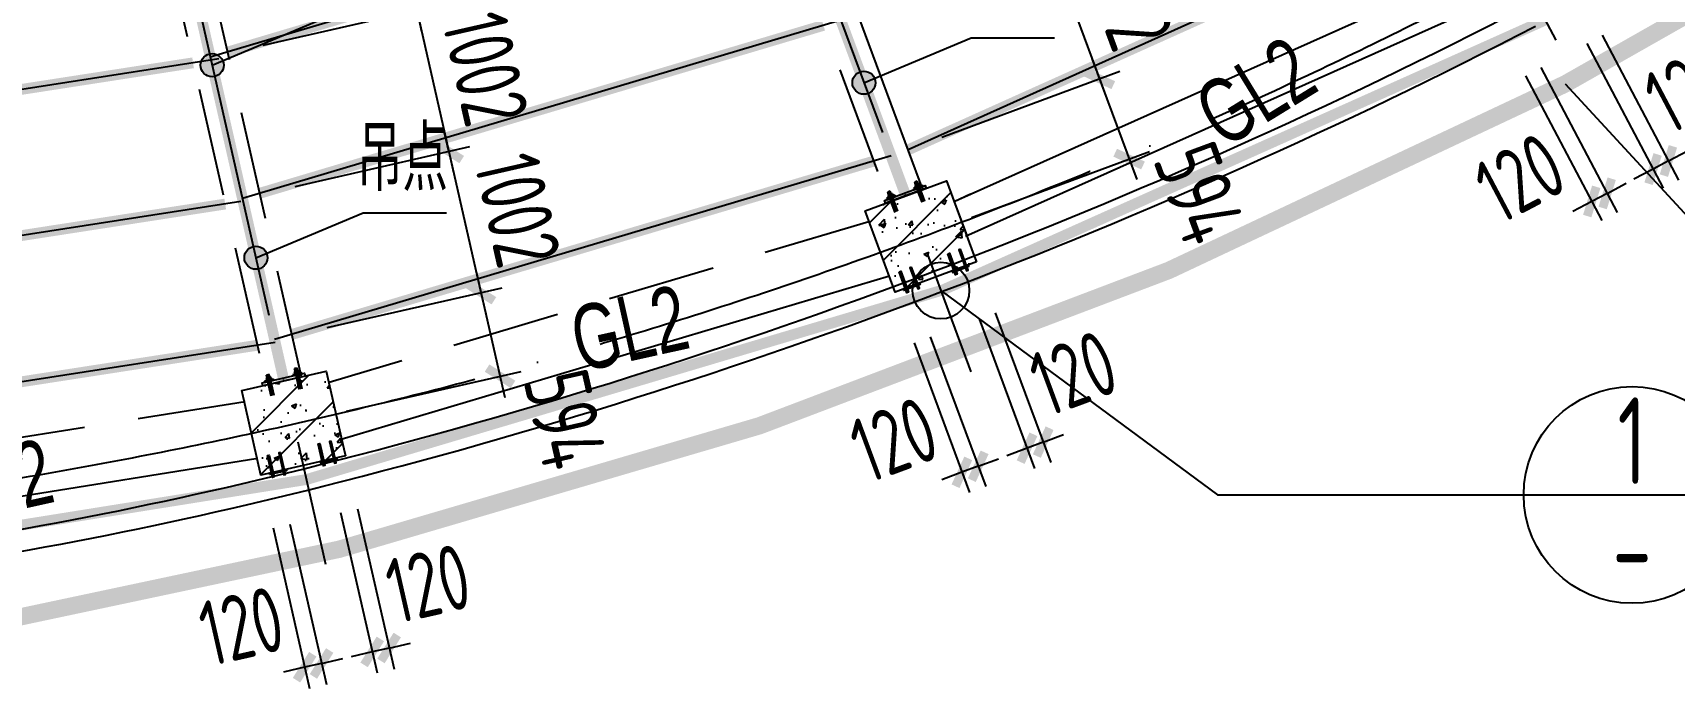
# Model space of a CAD drawing. Extents: x -803796 to -501762, y -1479216 to -846035.
# Drawn here: x -572644 to -561276, y -958901 to -954330 of the extents above; entities that cross this region are included whole.
import ezdxf
from ezdxf.enums import TextEntityAlignment as Align

# ---------------------------------------------------------------- set-up
doc = ezdxf.new("R2010")
doc.units = 0
doc.header["$LTSCALE"] = 1500
for name, pattern in [('5102-12$0$5102-12$0$5102-12$0$DASH', [0.35, 0.25, -0.1]), ('CENTER', [2, 1.25, -0.25, 0.25, -0.25]), ('HIDDEN2', [0.1875, 0.125, -0.0625]), ('XREF-GRID-04区$0$ACAD_ISO04W100', [30, 24, -3, 0, -3])]:
    doc.linetypes.add(name, pattern=pattern)
doc.layers.get('0').update_dxf_attribs({"linetype": 'CONTINUOUS'})
doc.layers.get('Defpoints').update_dxf_attribs({"linetype": 'CONTINUOUS'})
for name, color, linetype in [('AR-INT DECO', 140, 'CONTINUOUS'), ('C18', 4, 'CENTER'), ('COLUMN', 1, 'CONTINUOUS'), ('DIM', 3, 'CONTINUOUS'), ('HATCH', 254, 'CONTINUOUS'), ('L18', 6, 'CONTINUOUS'), ('L25', 7, 'CONTINUOUS'), ('P-WALL-NEW', 4, 'CONTINUOUS'), ('STPM_SBEAM_THICK', 2, 'CONTINUOUS'), ('struc', 161, 'CONTINUOUS'), ('STRUC-1', 221, 'CONTINUOUS'), ('TEXT', 7, 'CONTINUOUS'), ('THIN', 7, 'CONTINUOUS'), ('XREF-GRID-04区$0$A-DOTE', 14, 'XREF-GRID-04区$0$ACAD_ISO04W100')]:
    doc.layers.add(name, color=color, linetype=linetype)
doc.styles.add('TSSD_Dimension', font='Tssdeng.shx', dxfattribs={"width": 0.7, "bigfont": 'hztxt.shx'})
doc.styles.add('TSSD_Label', font='tj03-romans1.shx', dxfattribs={"width": 0.7, "bigfont": 'hztxt.shx'})
doc.styles.add('TSSD_Num', font='tssdeng.shx', dxfattribs={"width": 0.7, "bigfont": 'hztxt.shx'})
doc.dimstyles.new('TSSD_150_150', dxfattribs={"dimtxt": 450, "dimasz": 150, "dimexe": 150, "dimexo": 375, "dimgap": 150, "dimtad": 1, "dimdec": 0, "dimzin": 0, "dimdsep": 46, "dimtxsty": 'TSSD_Dimension', "dimblk": 'ARCHTICK', "dimblk1": 'ARCHTICK', "dimblk2": 'ARCHTICK', "dimcen": 0, "dimdle": 150, "dimclrt": 7, "dimadec": 0, "dimazin": 0, "dimtfac": 1, "dimtdec": 0, "dimtix": 1, "dimtmove": 2, "dimatfit": 3, "dimfxl": 1, "dimtolj": 1, "dimtzin": 0, "dimarcsym": 0})
pattern_1 = [(50, (-424851.2, -1081287.44), (358.6301, -31.37607), [37.5, -412.5]), (355, (-424851.2, -1081287.44), (-69.3757, 376.0961), [30, -330]), (100.4514, (-424821.3, -1081290.05), (289.2547, 344.7198), [31.8701, -350.57106]), (46.1842, (-424851.2, -1081187.44), (533.6205, -82.7595), [56.25, -618.75]), (96.6356, (-424806.7, -1081194.33), (467.3314, 487.059), [47.8051, -525.8565]), (351.1842, (-424851.2, -1081187.44), (467.331, 487.0593), [45, -495]), (21, (-424801.2, -1081212.44), (298.45353, -201.30945), [37.5, -412.5]), (326, (-424801.2, -1081212.44), (121.6577, 362.575), [30, -330]), (71.4514, (-424776.32, -1081229.2), (420.1113, 161.26525), [31.8701, -350.57106]), (37.5, (-424851.19, -1081287.44), (6.07993, 166.44693), [0, -326, 0, -335, 0, -331.25]), (7.5, (-424851.19, -1081287.44), (131.53477, 197.20586), [0, -191, 0, -318.5, 0, -126.25]), (327.5, (-424962.69, -1081287.44), (266.91122, -11.27744), [0, -125, 0, -390, 0, -517.5]), (317.5, (-425012.7, -1081287.44), (291.59308, 50.0525), [0, -162.5, 0, -259, 0, -367.5]), (45, (-424851.2, -1081287.44), (-176.7767, 176.7767), [])]

# ---------------------------------------------------------------- blocks, each defined once
blk = doc.blocks.new('_ArchTick')
at = {"color": 0, "linetype": 'ByBlock', "const_width": 0.4}
blk.add_lwpolyline([(-0.5, -0.5), (0.5, 0.5)], dxfattribs=at)
blk = doc.blocks.new('*D196')
at = {"layer": 'Defpoints', "color": 0, "transparency": 16777216}
for p in [(-567048, -954243), (-565257, -954648), (-566700, -955182)]:
    blk.add_point(p, dxfattribs=at)
at = {"layer": 'DIM', "color": 0, "lineweight": -2, "transparency": 16777216}
for p, q in [((-565605, -953708), (-565657, -953567)), ((-566696, -954112), (-565464, -953656)), ((-565605, -953708), (-565257, -954648)), ((-566348, -955052), (-565116, -954596)), ((-565257, -954648), (-565205, -954788))]:
    blk.add_line(p, q, dxfattribs=at)
at = {"layer": 'DIM', "color": 0, "lineweight": -2, "transparency": 16777216, "xscale": 150, "yscale": 150, "zscale": 150}
for p, rotation in [((-565605, -953708), 290.3262450781895), ((-565257, -954648), 110.3262450781894)]:
    blk.add_blockref('_ArchTick', p, dxfattribs=dict(at, rotation=rotation))
at = {"layer": 'DIM', "color": 7, "transparency": 16777216, "insert": (-565079, -954048), "char_height": 450, "attachment_point": 5, "rotation": 290.3262, "style": 'TSSD_Dimension'}
blk.add_mtext('\\A1;1002', dxfattribs=at)
blk = doc.blocks.new('*D197')
at = {"layer": 'Defpoints', "color": 0, "transparency": 16777216}
for p in [(-566700, -955182), (-565051, -955204), (-566493, -955739)]:
    blk.add_point(p, dxfattribs=at)
at = {"layer": 'DIM', "color": 0, "lineweight": -2, "transparency": 16777216}
for p, q in [((-565309, -954507), (-564998, -955345)), ((-566348, -955052), (-565116, -954596)), ((-566142, -955609), (-564910, -955152))]:
    blk.add_line(p, q, dxfattribs=at)
at = {"layer": 'DIM', "color": 0, "lineweight": -2, "transparency": 16777216, "xscale": 150, "yscale": 150, "zscale": 150}
for p, rotation in [((-565257, -954648), 110.3262450781894), ((-565051, -955204), 290.3262450781895)]:
    blk.add_blockref('_ArchTick', p, dxfattribs=dict(at, rotation=rotation))
at = {"layer": 'DIM', "color": 7, "transparency": 16777216, "insert": (-564562, -955443), "char_height": 450, "attachment_point": 5, "rotation": 290.3262, "style": 'TSSD_Dimension'}
blk.add_mtext('\\A1;594', dxfattribs=at)
blk = doc.blocks.new('*D202')
at = {"layer": 'Defpoints', "color": 0, "transparency": 16777216}
for p in [(-571637, -953522), (-569985, -954174), (-571414, -954499)]:
    blk.add_point(p, dxfattribs=at)
at = {"layer": 'DIM', "color": 0, "lineweight": -2, "transparency": 16777216}
for p, q in [((-570208, -953196), (-570241, -953050)), ((-571271, -953439), (-570061, -953163)), ((-570208, -953196), (-569985, -954174)), ((-571049, -954416), (-569839, -954140)), ((-569985, -954174), (-569952, -954320))]:
    blk.add_line(p, q, dxfattribs=at)
at = {"layer": 'DIM', "color": 0, "lineweight": -2, "transparency": 16777216, "xscale": 150, "yscale": 150, "zscale": 150}
for p, rotation in [((-570208, -953196), 282.8262450749), ((-569985, -954174), 102.8262450749)]:
    blk.add_blockref('_ArchTick', p, dxfattribs=dict(at, rotation=rotation))
at = {"layer": 'DIM', "color": 7, "transparency": 16777216, "insert": (-569731, -953602), "char_height": 450, "attachment_point": 5, "rotation": 282.8262, "style": 'TSSD_Dimension'}
blk.add_mtext('\\A1;1002', dxfattribs=at)
blk = doc.blocks.new('*D203')
at = {"layer": 'Defpoints', "color": 0, "transparency": 16777216}
for p in [(-571414, -954499), (-569763, -955151), (-571192, -955476)]:
    blk.add_point(p, dxfattribs=at)
at = {"layer": 'DIM', "color": 0, "lineweight": -2, "transparency": 16777216}
for p, q in [((-569985, -954174), (-570018, -954027)), ((-571049, -954416), (-569839, -954140)), ((-569985, -954174), (-569763, -955151)), ((-570826, -955393), (-569616, -955117)), ((-569763, -955151), (-569729, -955297))]:
    blk.add_line(p, q, dxfattribs=at)
at = {"layer": 'DIM', "color": 0, "lineweight": -2, "transparency": 16777216, "xscale": 150, "yscale": 150, "zscale": 150}
for p, rotation in [((-569985, -954174), 282.8262450749), ((-569763, -955151), 102.8262450749)]:
    blk.add_blockref('_ArchTick', p, dxfattribs=dict(at, rotation=rotation))
at = {"layer": 'DIM', "color": 7, "transparency": 16777216, "insert": (-569508, -954579), "char_height": 450, "attachment_point": 5, "rotation": 282.8262, "style": 'TSSD_Dimension'}
blk.add_mtext('\\A1;1002', dxfattribs=at)
blk = doc.blocks.new('*D204')
at = {"layer": 'Defpoints', "color": 0, "transparency": 16777216}
for p in [(-571192, -955476), (-569540, -956128), (-570969, -956453)]:
    blk.add_point(p, dxfattribs=at)
at = {"layer": 'DIM', "color": 0, "lineweight": -2, "transparency": 16777216}
for p, q in [((-569763, -955151), (-569796, -955004)), ((-570826, -955393), (-569616, -955117)), ((-569763, -955151), (-569540, -956128)), ((-570604, -956370), (-569394, -956095)), ((-569540, -956128), (-569507, -956274))]:
    blk.add_line(p, q, dxfattribs=at)
at = {"layer": 'DIM', "color": 0, "lineweight": -2, "transparency": 16777216, "xscale": 150, "yscale": 150, "zscale": 150}
for p, rotation in [((-569763, -955151), 282.8262450749), ((-569540, -956128), 102.8262450749)]:
    blk.add_blockref('_ArchTick', p, dxfattribs=dict(at, rotation=rotation))
at = {"layer": 'DIM', "color": 7, "transparency": 16777216, "insert": (-569286, -955556), "char_height": 450, "attachment_point": 5, "rotation": 282.8262, "style": 'TSSD_Dimension'}
blk.add_mtext('\\A1;1002', dxfattribs=at)
blk = doc.blocks.new('*D205')
at = {"layer": 'Defpoints', "color": 0, "transparency": 16777216}
for p in [(-570969, -956453), (-569408, -956707), (-570838, -957032)]:
    blk.add_point(p, dxfattribs=at)
at = {"layer": 'DIM', "color": 0, "lineweight": -2, "transparency": 16777216}
for p, q in [((-569573, -955982), (-569375, -956853)), ((-570604, -956370), (-569394, -956095)), ((-570472, -956949), (-569262, -956673))]:
    blk.add_line(p, q, dxfattribs=at)
at = {"layer": 'DIM', "color": 0, "lineweight": -2, "transparency": 16777216, "xscale": 150, "yscale": 150, "zscale": 150}
for p, rotation in [((-569540, -956128), 102.8262450749), ((-569408, -956707), 282.8262450749)]:
    blk.add_blockref('_ArchTick', p, dxfattribs=dict(at, rotation=rotation))
at = {"layer": 'DIM', "color": 7, "transparency": 16777216, "insert": (-568955, -957007), "char_height": 450, "attachment_point": 5, "rotation": 282.8262, "style": 'TSSD_Dimension'}
blk.add_mtext('\\A1;594', dxfattribs=at)
blk = doc.blocks.new('gdf')
h = blk.add_hatch(color=4)
edge = h.paths.add_edge_path()
edge.add_arc((75802667.5, 175120681), 80, 0, 360)
at = {"color": 4}
blk.add_circle((75802667.5, 175120681), 80, dxfattribs=at)
blk = doc.blocks.new('ts_idx')
at = {"color": 0, "linetype": 'ByBlock', "lineweight": -2}
blk.add_line((-0.5, 0), (0.5, 0), dxfattribs=at)
blk.add_circle((0, 0), 0.5, dxfattribs=at)
at = {"color": 0, "linetype": 'ByBlock', "lineweight": -2, "style": 'TSSD_Num', "width": 0.7}
for tag, p in [('1', (0, 0.25)), ('A', (0, -0.25))]:
    blk.add_attdef(tag, text='', height=0.4, dxfattribs=at).set_placement(p, align=Align.MIDDLE_CENTER)
blk = doc.blocks.new('LMM12A')
at = {"layer": 'L18'}
for p, q in [((0, 7.8), (0, -7.8)), ((9.8, 10.4), (1, 10.4)), ((9.8, 5.2), (1, 5.2)), ((10.8, 7.8), (10.8, -7.8)), ((9.8, -5.2), (1, -5.2)), ((9.8, -10.4), (1, -10.4))]:
    blk.add_line(p, q, dxfattribs=at)
for centre, radius, start, end in [((3.7, 7.8), 3.74, 136, 224), ((13.4, 0), 13.4, 157.15841, 202.84159), ((7.1, 7.8), 3.74, 316, 44), ((-2.6, 0), 13.4, 337.15841, 22.84159), ((3.7, -7.8), 3.74, 136, 224), ((7.1, -7.8), 3.74, 316, 44)]:
    blk.add_arc(centre, radius, start, end, dxfattribs=at)
blk = doc.blocks.new('A$C40232FC0')
blk.add_lwpolyline([(0, 82), (300, 82), (300, 102), (0, 102)], close=True)
at = {"layer": 'C18'}
for p, q in [((50, 0), (50, 145)), ((250, 0), (250, 145))]:
    blk.add_line(p, q, dxfattribs=at)
at = {"layer": 'L18'}
for p, q in [((41, 127), (41, 149)), ((41, 149), (59, 149)), ((45, 128), (45, 149)), ((55, 128), (55, 149)), ((59, 127), (59, 149)), ((241, 127), (241, 149)), ((241, 149), (259, 149)), ((245, 128), (245, 149)), ((255, 128), (255, 149)), ((259, 127), (259, 149)), ((39, 0), (39, 102)), ((43, 0), (43, 102)), ((57, 0), (57, 102)), ((60, 0), (60, 102)), ((239, 0), (239, 102)), ((243, 0), (243, 102)), ((257, 0), (257, 102)), ((260, 0), (260, 102))]:
    blk.add_line(p, q, dxfattribs=at)
at = {"layer": 'L25'}
for p, q in [((17, 102), (17, 110)), ((17, 110), (83, 110)), ((83, 102), (17, 102)), ((83, 110), (83, 102)), ((217, 102), (217, 110)), ((217, 110), (283, 110)), ((283, 102), (217, 102)), ((283, 110), (283, 102))]:
    blk.add_line(p, q, dxfattribs=at)
at = {"layer": 'L18', "extrusion": (0, 0, -1), "xscale": 1.666666666686069, "yscale": 1.666666666686069, "zscale": -1.666666666666666, "rotation": 90}
for p in [(-50, 110), (-250, 110)]:
    blk.add_blockref('LMM12A', p, dxfattribs=at)
blk = doc.blocks.new('A$C6D4627A8')
blk.add_lwpolyline([(0, 122), (120, 122), (120, 132), (0, 132)], close=True)
at = {"layer": 'AR-INT DECO'}
for points in [[(14, 0), (26, 0), (26, 155), (14, 155)], [(106, 0), (94, 0), (94, 155), (106, 155)]]:
    blk.add_lwpolyline(points, close=True, dxfattribs=at)
blk = doc.blocks.new('*D639')
at = {"layer": 'Defpoints', "color": 0, "transparency": 16777216}
for p in [(-570946, -957364), (-571063, -957391), (-570761, -958721)]:
    blk.add_point(p, dxfattribs=at)
at = {"layer": 'DIM', "color": 0, "lineweight": -2, "transparency": 16777216}
for p, q in [((-570980, -957757), (-570727, -958868)), ((-570863, -957730), (-570610, -958841)), ((-570761, -958721), (-570907, -958755)), ((-570644, -958695), (-570761, -958721)), ((-570644, -958695), (-570497, -958661))]:
    blk.add_line(p, q, dxfattribs=at)
at = {"layer": 'DIM', "color": 0, "lineweight": -2, "transparency": 16777216, "xscale": 150, "yscale": 150, "zscale": 150}
for p, rotation in [((-570761, -958721), 12.82624410171309), ((-570644, -958695), 192.8262441017131)]:
    blk.add_blockref('_ArchTick', p, dxfattribs=dict(at, rotation=rotation))
at = {"layer": 'DIM', "color": 7, "transparency": 16777216, "insert": (-571198, -958436), "char_height": 450, "attachment_point": 5, "rotation": 12.8262, "style": 'TSSD_Dimension'}
blk.add_mtext('\\A1;120', dxfattribs=at)
blk = doc.blocks.new('*D640')
at = {"layer": 'Defpoints', "color": 0, "transparency": 16777216}
for p in [(-570478, -957258), (-570595, -957285), (-570293, -958615)]:
    blk.add_point(p, dxfattribs=at)
at = {"layer": 'DIM', "color": 0, "lineweight": -2, "transparency": 16777216}
for p, q in [((-570512, -957650), (-570259, -958761)), ((-570395, -957624), (-570142, -958734)), ((-570293, -958615), (-570439, -958648)), ((-570176, -958588), (-570293, -958615)), ((-570176, -958588), (-570029, -958555))]:
    blk.add_line(p, q, dxfattribs=at)
at = {"layer": 'DIM', "color": 0, "lineweight": -2, "transparency": 16777216, "xscale": 150, "yscale": 150, "zscale": 150}
for p, rotation in [((-570293, -958615), 12.82624410159559), ((-570176, -958588), 192.8262441015956)]:
    blk.add_blockref('_ArchTick', p, dxfattribs=dict(at, rotation=rotation))
at = {"layer": 'DIM', "color": 7, "transparency": 16777216, "insert": (-569905, -958142), "char_height": 450, "attachment_point": 5, "rotation": 12.8262, "style": 'TSSD_Dimension'}
blk.add_mtext('\\A1;120', dxfattribs=at)
blk = doc.blocks.new('*D641')
at = {"layer": 'Defpoints', "color": 0, "transparency": 16777216}
for p in [(-566220, -955958), (-566108, -955916), (-565758, -957205)]:
    blk.add_point(p, dxfattribs=at)
at = {"layer": 'DIM', "color": 0, "lineweight": -2, "transparency": 16777216}
for p, q in [((-566090, -956309), (-565706, -957346)), ((-565978, -956268), (-565594, -957304)), ((-565646, -957163), (-565505, -957111)), ((-565758, -957205), (-565899, -957257)), ((-565646, -957163), (-565758, -957205))]:
    blk.add_line(p, q, dxfattribs=at)
at = {"layer": 'DIM', "color": 0, "lineweight": -2, "transparency": 16777216, "xscale": 150, "yscale": 150, "zscale": 150}
for p, rotation in [((-565646, -957163), 200.3262440972726), ((-565758, -957205), 20.32624409727267)]:
    blk.add_blockref('_ArchTick', p, dxfattribs=dict(at, rotation=rotation))
at = {"layer": 'DIM', "color": 7, "transparency": 16777216, "insert": (-565436, -956686), "char_height": 450, "attachment_point": 5, "rotation": 20.3262, "style": 'TSSD_Dimension'}
blk.add_mtext('\\A1;120', dxfattribs=at)
blk = doc.blocks.new('*D642')
at = {"layer": 'Defpoints', "color": 0, "transparency": 16777216}
for p in [(-566558, -956083), (-566671, -956124), (-566209, -957372)]:
    blk.add_point(p, dxfattribs=at)
at = {"layer": 'DIM', "color": 0, "lineweight": -2, "transparency": 16777216}
for p, q in [((-566428, -956434), (-566044, -957471)), ((-566540, -956476), (-566156, -957512)), ((-566209, -957372), (-566349, -957424)), ((-566096, -957330), (-566209, -957372)), ((-566096, -957330), (-565955, -957278))]:
    blk.add_line(p, q, dxfattribs=at)
at = {"layer": 'DIM', "color": 0, "lineweight": -2, "transparency": 16777216, "xscale": 150, "yscale": 150, "zscale": 150}
for p, rotation in [((-566209, -957372), 20.32624409727665), ((-566096, -957330), 200.3262440972767)]:
    blk.add_blockref('_ArchTick', p, dxfattribs=dict(at, rotation=rotation))
at = {"layer": 'DIM', "color": 7, "transparency": 16777216, "insert": (-566679, -957146), "char_height": 450, "attachment_point": 5, "rotation": 20.3262, "style": 'TSSD_Dimension'}
blk.add_mtext('\\A1;120', dxfattribs=at)
blk = doc.blocks.new('*D643')
at = {"layer": 'Defpoints', "color": 0, "transparency": 16777216}
for p in [(-562056, -954071), (-561950, -954015), (-561422, -955273)]:
    blk.add_point(p, dxfattribs=at)
at = {"layer": 'DIM', "color": 0, "lineweight": -2, "transparency": 16777216}
for p, q in [((-561881, -954403), (-561352, -955405)), ((-561775, -954347), (-561246, -955349)), ((-561316, -955217), (-561183, -955146)), ((-561422, -955273), (-561555, -955343)), ((-561316, -955217), (-561422, -955273))]:
    blk.add_line(p, q, dxfattribs=at)
at = {"layer": 'DIM', "color": 0, "lineweight": -2, "transparency": 16777216, "xscale": 150, "yscale": 150, "zscale": 150}
for p, rotation in [((-561316, -955217), 207.8262440946896), ((-561422, -955273), 27.8262440946896)]:
    blk.add_blockref('_ArchTick', p, dxfattribs=dict(at, rotation=rotation))
at = {"layer": 'DIM', "color": 7, "transparency": 16777216, "insert": (-561170, -954715), "char_height": 450, "attachment_point": 5, "rotation": 27.8262, "style": 'TSSD_Dimension'}
blk.add_mtext('\\A1;120', dxfattribs=at)
blk = doc.blocks.new('*D644')
at = {"layer": 'Defpoints', "color": 0, "transparency": 16777216}
for p in [(-562481, -954295), (-562375, -954239), (-561847, -955497)]:
    blk.add_point(p, dxfattribs=at)
at = {"layer": 'DIM', "color": 0, "lineweight": -2, "transparency": 16777216}
for p, q in [((-562306, -954627), (-561777, -955629)), ((-562199, -954571), (-561670, -955573)), ((-561740, -955441), (-561847, -955497)), ((-561740, -955441), (-561608, -955371)), ((-561847, -955497), (-561979, -955567))]:
    blk.add_line(p, q, dxfattribs=at)
at = {"layer": 'DIM', "color": 0, "lineweight": -2, "transparency": 16777216, "xscale": 150, "yscale": 150, "zscale": 150}
for p, rotation in [((-561740, -955441), 207.8262440945608), ((-561847, -955497), 27.82624409456086)]:
    blk.add_blockref('_ArchTick', p, dxfattribs=dict(at, rotation=rotation))
at = {"layer": 'DIM', "color": 7, "transparency": 16777216, "insert": (-562343, -955334), "char_height": 450, "attachment_point": 5, "rotation": 27.8262, "style": 'TSSD_Dimension'}
blk.add_mtext('\\A1;120', dxfattribs=at)

msp = doc.modelspace()

# ---------------------------------------------------------------- hatches: boundary and pattern name
at = {"layer": 'HATCH'}
h = msp.add_hatch(dxfattribs=at)
h.set_pattern_fill('ARMORED', color=256, scale=50, style=0)
h.set_pattern_definition(pattern_1)
h.paths.add_polyline_path([(-566108, -955916), (-566670.6, -956124.5), (-566879, -955561.8), (-566316.4, -955353.4), (-566125.3, -955869.2)])
h = msp.add_hatch(dxfattribs=at)
h.set_pattern_fill('ARMORED', color=256, scale=50, style=0)
h.set_pattern_definition(pattern_1)
h.paths.add_polyline_path([(-570478.5, -957257.9), (-571063.5, -957391.1), (-571196.7, -956806.1), (-570611.7, -956672.9), (-570489.6, -957209.2)])

# ---------------------------------------------------------------- linework, layer by layer
at = {"layer": 'AR-INT DECO', "linetype": '5102-12$0$5102-12$0$5102-12$0$DASH', "const_width": 120}
for points in [[(-562030.2, -954683.5, 0.0571446), (-556191.9, -950756.5)], [(-570522.1, -957904.6, 0.0577661), (-562030.2, -954683.5)], [(-577554.3, -958840.5, 0.0574842), (-570522.1, -957904.6)]]:
    msp.add_lwpolyline(points, format="xyb", dxfattribs=at)
at = {"layer": 'AR-INT DECO'}
msp.add_circle((-566354.5, -956114), 196.4, dxfattribs=at)
at = {"layer": 'COLUMN'}
for points in [[(-566108, -955916), (-566670.6, -956124.5), (-566879, -955561.8), (-566316.4, -955353.4), (-566125.3, -955869.2)], [(-570478.5, -957257.9), (-571063.5, -957391.1), (-571196.7, -956806.1), (-570611.7, -956672.9), (-570489.6, -957209.2)]]:
    msp.add_lwpolyline(points, close=True, dxfattribs=at)
at = {"layer": 'P-WALL-NEW', "color": 4}
for centre, radius, start, end in [((-580170.1, -919665.6), 38837.4, 284.16059, 297.38492), ((-578094.9, -927890.3), 30354.9, 270.99263, 284.16059)]:
    msp.add_arc(centre, radius, start, end, dxfattribs=at)
at = {"layer": 'P-WALL-NEW'}
for centre, radius, start, end in [((-580170.1, -919665.6), 38987.4, 284.16059, 297.38492), ((-578094.9, -927890.3), 30504.9, 270.99667, 284.16059)]:
    msp.add_arc(centre, radius, start, end, dxfattribs=at)
at = {"layer": 'STPM_SBEAM_THICK', "color": 6, "const_width": 75}
for points in [[(-568890.3, -949268.6), (-566597.7, -955457.6)], [(-572369.3, -950304.2), (-570904.2, -956739.5)], [(-567516, -953338.6), (-571294.2, -954463.2)], [(-562746.9, -953416), (-566582, -955140.1)], [(-567167.8, -954278.3), (-571071.7, -955440.4)], [(-562169.7, -954241.6), (-566353.9, -956115.7)], [(-575430.7, -955140.9), (-571533.7, -954537.6)], [(-566819.7, -955218.1), (-570849.3, -956417.5)], [(-575346.2, -956139.7), (-571311.1, -955515.1)], [(-566354.5, -956114), (-570748.8, -957422)], [(-575244.7, -957135.9), (-571088.6, -956492.5)], [(-570748.8, -957422), (-575276.1, -958145.3)]]:
    msp.add_lwpolyline(points, dxfattribs=at)
at = {"layer": 'struc', "linetype": 'ByBlock'}
for p, q in [((-566480.2, -955415), (-568772.8, -949226)), ((-562688.3, -953901.8), (-566253.6, -955494.8)), ((-566184.2, -955737.6), (-562563.2, -954119.7)), ((-570507.4, -957142.4), (-566710.1, -956012.1)), ((-575002.3, -957899.8), (-571086, -957274.2))]:
    msp.add_line(p, q, dxfattribs=at)
at = {"layer": 'STRUC-1', "linetype": 'HIDDEN2', "ltscale": 4}
for p, q in [((-569007.8, -949311.2), (-566715.2, -955500.2)), ((-570782.4, -956711.3), (-572247.6, -950276)), ((-572491.1, -950332.4), (-571025.9, -956767.7)), ((-566852.9, -955637.3), (-570591.6, -956750.1)), ((-571174.1, -956883.2), (-575039.8, -957500.8))]:
    msp.add_line(p, q, dxfattribs=at)
at = {"layer": 'TEXT'}
for p, q in [((-567395.9, -953302.8), (-571414.3, -954499)), ((-562632.6, -953364.6), (-566582, -955140.1)), ((-571401.8, -954553.9), (-570659.6, -954242.2)), ((-567047.8, -954242.6), (-571191.8, -955476.1)), ((-566887.5, -954675.4), (-566145.3, -954363.6)), ((-566145.3, -954363.6), (-565567.8, -954363.6)), ((-571355.6, -954510.1), (-575554.4, -955160)), ((-562030.2, -954683.5), (-561099.4, -955693.2)), ((-566699.7, -955182.3), (-570969.3, -956453.2)), ((-571202.6, -955498.3), (-575461.4, -956157.6)), ((-566148.4, -955447.8), (-566262.5, -955498.8)), ((-566262.5, -955498.8), (-566175.5, -955733.8)), ((-571098.4, -955886.6), (-570356.2, -955574.8)), ((-570356.2, -955574.8), (-569778.7, -955574.8)), ((-570964.8, -956473.4), (-575368.4, -957155.1))]:
    msp.add_line(p, q, dxfattribs=at)
at = {"layer": 'THIN'}
for p, q in [((-566354.5, -956114), (-564438.3, -957528.3)), ((-564438.3, -957528.3), (-562317.8, -957528.3))]:
    msp.add_line(p, q, dxfattribs=at)
at = {"layer": 'XREF-GRID-04区$0$A-DOTE', "ltscale": 0.1}
for p, q in [((-568595.2, -942068.1), (-562096.7, -954379.9)), ((-571136.9, -943203.8), (-566146.1, -956676.7)), ((-573805.1, -943998), (-570615.6, -958007))]:
    msp.add_line(p, q, dxfattribs=at)
msp.add_arc((-578529.7, -923246.5), 34650, 271.56998, 356.82445, dxfattribs=at)

# ---------------------------------------------------------------- block references
at = {"xscale": -1}
for name, p, rotation in [('A$C40232FC0', (-566428.5, -955482.4), 20.32605687945321), ('A$C6D4627A8', (-566656.8, -955989.1), 200.326246054525), ('A$C40232FC0', (-570739.7, -956786.2), 12.82624408989311), ('A$C6D4627A8', (-571032.1, -957258.7), 192.8262460537385)]:
    msp.add_blockref(name, p, dxfattribs=dict(at, rotation=rotation))
for p, rotation in [((-566206.7, -955822.3), 200.3262440975294), ((-570564.1, -957152.1), 192.8262441018617)]:
    msp.add_blockref('A$C6D4627A8', p, dxfattribs=dict(rotation=rotation))
at = {"layer": 'AR-INT DECO'}
for p in [(-76374069.3, -176075234.9), (-76369555, -176075356.4), (-76373765.9, -176076567.6)]:
    msp.add_blockref('gdf', p, dxfattribs=at)
at = {"layer": 'THIN'}
ref = msp.add_blockref('ts_idx', (-561567.8, -957528.3), dxfattribs=dict(at, xscale=1500, yscale=1500, zscale=1500))
ref.add_attrib('1', '1', dxfattribs={"height": 600, "style": 'TSSD_Num', "width": 0.7}).set_placement((-561567.8, -957153.3), align=Align.MIDDLE_CENTER)
ref.add_attrib('-', '-', dxfattribs={"height": 600, "style": 'TSSD_Num', "width": 0.7}).set_placement((-561567.8, -957903.3), align=Align.MIDDLE_CENTER)

# ---------------------------------------------------------------- texts
at = {"layer": 'TEXT', "style": 'TSSD_Label', "width": 0.7}
for rotation, p in [(31.54202, (-564398.6, -955137.4)), (12.48855, (-568851.8, -956680.2)), (12.48855, (-573252, -957745.2))]:
    msp.add_text('GL2', height=450, rotation=rotation, dxfattribs=at).set_placement(p)
msp.add_text('吊点', height=450, dxfattribs=at).set_placement((-570398.6, -955424.8))

# ---------------------------------------------------------------- dimensions: what is measured, and where the dimension line sits
at = {"layer": 'DIM'}
for base, p1, p2, angle, picture, middle in [((-569985.1, -954173.6), (-571636.8, -953521.8), (-571414.3, -954499), 102.82625, '*D202', (-569730.7, -953601.8)), ((-565256.7, -954647.8), (-567047.8, -954242.6), (-566699.7, -955182.3), 110.32625, '*D196', (-565079.2, -954047.7)), ((-569762.6, -955150.7), (-571414.3, -954499), (-571191.8, -955476.1), 102.82625, '*D203', (-569508.2, -954578.9)), ((-569540.2, -956127.9), (-571191.8, -955476.1), (-570969.3, -956453.2), 102.82625, '*D204', (-569285.8, -955556))]:
    dim = msp.add_linear_dim(base=base, p1=p1, p2=p2, angle=angle, dimstyle='TSSD_150_150', dxfattribs=at)
    dim.commit()
    dim.dimension.update_dxf_attribs({"geometry": picture, "text_midpoint": middle})
for base, p1, p2, angle, picture, middle, dimtype in [((-561422, -955272.5), (-561950, -954015.2), (-562056.1, -954071.2), 207.82624, '*D643', (-561170, -954715.5), 161), ((-561846.5, -955496.6), (-562374.5, -954239.2), (-562480.6, -954295.3), 207.82624, '*D644', (-562342.5, -955334.3), 161), ((-565050.6, -955204.4), (-566699.7, -955182.3), (-566493.5, -955738.9), 110.32625, '*D197', (-564562.3, -955442.9), 160), ((-569408.4, -956706.6), (-570969.3, -956453.2), (-570837.6, -957032), 102.82625, '*D205', (-568955.5, -957006.7), 160), ((-565758.5, -957204.9), (-566108, -955916), (-566220.5, -955957.7), 200.32624, '*D641', (-565435.9, -956685.5), 161), ((-566208.6, -957371.7), (-566558.1, -956082.8), (-566670.6, -956124.5), 200.32624, '*D642', (-566679.1, -957146.1), 161), ((-570292.6, -958614.7), (-570478.5, -957257.9), (-570595.5, -957284.6), 192.82624, '*D640', (-569905, -958141.9), 161), ((-570760.6, -958721.3), (-570946.5, -957364.5), (-571063.5, -957391.1), 192.82624, '*D639', (-571197.7, -958436.2), 161)]:
    dim = msp.add_linear_dim(base=base, p1=p1, p2=p2, angle=angle, dimstyle='TSSD_150_150', dxfattribs=at)
    dim.commit()
    dim.dimension.update_dxf_attribs({"geometry": picture, "text_midpoint": middle, "dimtype": dimtype})

doc.saveas('drawing.dxf')
